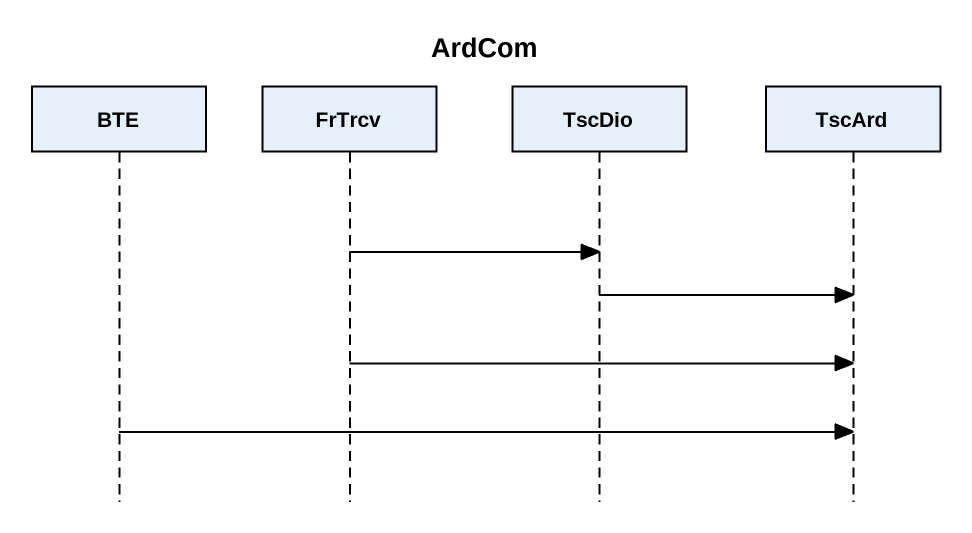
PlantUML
@startuml
title ArdCom
hide footbox
participant BTE
participant FrTrcv
participant TscDio
participant TscArd

FrTrcv -> TscDio
TscDio -> TscArd
FrTrcv -> TscArd
BTE -> TscArd
@enduml
